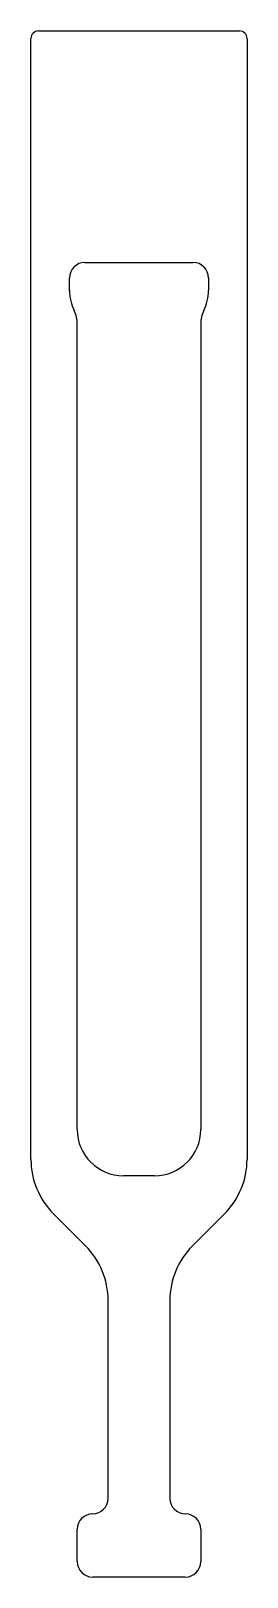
# Model space of a CAD drawing. Header units: millimetres. Extents: x 0 to 14, y 0 to 100.
import ezdxf

# ---------------------------------------------------------------- set-up
doc = ezdxf.new("R2010")
doc.units = ezdxf.units.MM
doc.layers.add('3', color=7, linetype='Continuous', true_color=0xffffff)

msp = doc.modelspace()

# ---------------------------------------------------------------- linework, layer by layer
at = {"layer": '3', "color": 30, "linetype": 'Continuous', "lineweight": 25}
for p, q in [((0.5, 100.2), (13.5, 100.2)), ((0, 27.071068), (0, 99.7)), ((14, 99.7), (14, 27.071068)), ((3.5, 85.2), (10.5, 85.2)), ((2.5, 83.379449), (2.5, 84.2)), ((11.5, 84.2), (11.5, 83.379449)), ((3, 29), (3, 81.2)), ((11, 81.2), (11, 29)), ((8, 26), (6, 26)), ((3.535534, 21.464466), (1.464466, 23.535534)), ((12.535534, 23.535534), (10.464466, 21.464466)), ((5, 5.1), (5, 17.928932)), ((9, 17.928932), (9, 5.1)), ((3, 1), (3, 3.1)), ((11, 3.1), (11, 1)), ((10, 0), (4, 0))]:
    msp.add_line(p, q, dxfattribs=at)
for centre, radius, start, end in [((0.5, 99.7), 0.5, 90, 180), ((13.5, 99.7), 0.5, 0, 90), ((3.5, 84.2), 1, 90, 180), ((10.5, 84.2), 1, 0, 90), ((5.5, 83.379449), 3, 180, 205.841933), ((8.5, 83.379449), 3, 334.158067, 0), ((1, 81.2), 2, 0, 25.841933), ((13, 81.2), 2, 154.158067, 180), ((6, 29), 3, 180, 270), ((8, 29), 3, 270, 0), ((5, 27.071068), 5, 180, 225), ((9, 27.071068), 5, 315, 0), ((0, 17.928932), 5, 0, 45), ((14, 17.928932), 5, 135, 180), ((4, 5.1), 1, 270, 0), ((10, 5.1), 1, 180, 270), ((4, 3.1), 1, 90, 180), ((10, 3.1), 1, 0, 90), ((4, 1), 1, 180, 270), ((10, 1), 1, 270, 0)]:
    msp.add_arc(centre, radius, start, end, dxfattribs=at)

doc.saveas('drawing.dxf')
